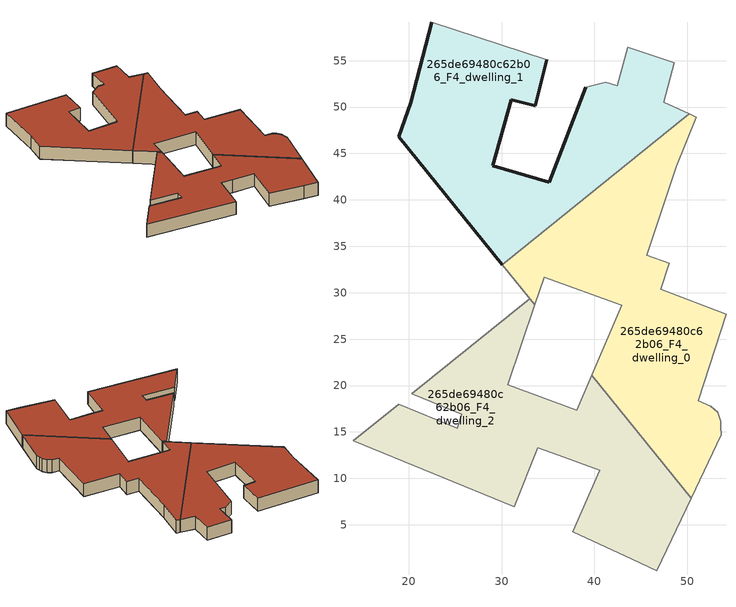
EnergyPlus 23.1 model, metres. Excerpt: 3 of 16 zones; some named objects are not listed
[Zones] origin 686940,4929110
265de69480c62b06_F4_dwelling_0
 floor to 265de69480c62b06_F3_dwelling_0 (EU_floor_Construction): 50.42,7.85 53.65,14.71 53.64,15.49 53.63,16.15 53.27,17.12 52.52,17.76 51.21,18.38 54.18,27.68 47.13,30.39 48.07,33.18 45.66,34.05 48.82,43.58 50.97,48.92 50.22,49.27 30.09,33 33.57,28.7 34.58,31.69 42.92,28.65 39.7,21.11 z12
 wall adiabatic (EU_wall_Construction): 39.7,21.11 42.92,28.65 34.58,31.69 33.57,28.7 30.09,33 / 50.22,49.27 50.97,48.92 48.82,43.58 45.66,34.05 48.07,33.18 47.13,30.39 54.18,27.68 51.21,18.38 52.52,17.76 53.27,17.12 53.63,16.15 53.64,15.49 53.65,14.71 50.42,7.85 z12:15
 wall to 265de69480c62b06_F4_dwelling_2 (EU_wall_Construction): 50.42,7.85 39.7,21.11 z12:15
 wall to 265de69480c62b06_F4_dwelling_1 (EU_wall_Construction): 30.09,33 50.22,49.27 z12:15
 roof outside (EU_roof_Construction): 50.97,48.92 48.82,43.58 45.66,34.05 48.07,33.18 47.13,30.39 54.18,27.68 51.21,18.38 52.52,17.76 53.27,17.12 53.63,16.15 53.64,15.49 53.65,14.71 50.42,7.85 39.7,21.11 42.92,28.65 34.58,31.69 33.57,28.7 30.09,33 50.22,49.27 z15
265de69480c62b06_F4_dwelling_1
 floor to 265de69480c62b06_F3_dwelling_1 (EU_floor_Construction): 50.22,49.27 47.45,50.55 48.58,54.77 43.57,56.46 42.45,52.3 41.22,52.7 39.07,52.12 35.13,41.89 29.06,43.66 31.05,50.79 33.63,50.15 34.87,55.13 22.5,59.15 20.21,50.47 18.93,46.82 30.09,33 z12
 wall outside (EU_wall_Construction): 34.87,55.13 33.63,50.15 31.05,50.79 29.06,43.66 35.13,41.89 39.07,52.12 / 30.09,33 18.93,46.82 20.21,50.47 22.5,59.15 z12:15
 wall adiabatic (EU_wall_Construction): 22.5,59.15 34.87,55.13 / 39.07,52.12 41.22,52.7 42.45,52.3 43.57,56.46 48.58,54.77 47.45,50.55 50.22,49.27 z12:15
 roof outside (EU_roof_Construction): 48.58,54.77 47.45,50.55 50.22,49.27 30.09,33 18.93,46.82 20.21,50.47 22.5,59.15 34.87,55.13 33.63,50.15 31.05,50.79 29.06,43.66 35.13,41.89 39.07,52.12 41.22,52.7 42.45,52.3 43.57,56.46 z15
265de69480c62b06_F4_dwelling_2
 floor to 265de69480c62b06_F3_dwelling_2 (EU_floor_Construction): 46.74,0.04 50.42,7.85 39.7,21.11 38.08,17.32 30.65,20.07 33.57,28.7 33.02,29.38 20.33,19.12 25.7,16.93 25.2,15.42 18.94,17.99 14.04,14.04 31.34,6.94 33.9,13.3 36.17,12.47 40.55,10.89 37.65,4.25 44.09,1.3 z12
 wall adiabatic (EU_wall_Construction): 50.42,7.85 46.74,0.04 44.09,1.3 37.65,4.25 40.55,10.89 36.17,12.47 33.9,13.3 31.34,6.94 14.04,14.04 18.94,17.99 25.2,15.42 25.7,16.93 20.33,19.12 33.02,29.38 33.57,28.7 30.65,20.07 38.08,17.32 39.7,21.11 z12:15
 roof outside (EU_roof_Construction): 39.7,21.11 50.42,7.85 46.74,0.04 44.09,1.3 37.65,4.25 40.55,10.89 36.17,12.47 33.9,13.3 31.34,6.94 14.04,14.04 18.94,17.99 25.2,15.42 25.7,16.93 20.33,19.12 33.02,29.38 33.57,28.7 30.65,20.07 38.08,17.32 z15
[Building]
EU S2 Campaign: North Axis=0; Terrain=City; Solar Distribution=FullExterior
[Site:Location]
Bologna: Latitude=44.5; Longitude=11.25; Time Zone=1; Elevation=37
[SizingPeriod:WeatherFileDays]
AnnualSizingPeriod: Begin Month=1; Begin Day of Month=1; End Month=12; End Day of Month=31; Day of Week for Start Day=Monday; Use Weather File Daylight Saving Period=No; Use Weather File Rain and Snow Indicators=No
[MATERIAL]
EU_InternalMass_Material: Roughness=MediumRough; Thickness=0.1; Conductivity=1; Density=1800; Specific Heat=900; Thermal Absorptance=0.9; Solar Absorptance=0.7; Visible Absorptance=0.7
[MATERIAL:NOMASS] Roughness=MediumRough; Thermal Absorptance=0.9; Solar Absorptance=0.7; Visible Absorptance=0.7
Name | Thermal Resistance
EU_wall_NoMass | 0.905828
EU_roof_NoMass | 0.37593
EU_floor_NoMass | 0.67114
[CONSTRUCTION]
EU_wall_Construction: EU_wall_NoMass
EU_roof_Construction: EU_roof_NoMass
EU_floor_Construction: EU_floor_NoMass
EU_InternalMass_Construction: EU_InternalMass_Material
[ZONE] Type=1; Multiplier=1; Ceiling Height=autocalculate; Floor Area=autocalculate; Part of Total Floor Area=Yes
Name | Volume
265de69480c62b06_F4_dwelling_0 | 1116.39
265de69480c62b06_F4_dwelling_1 | 1116.42
265de69480c62b06_F4_dwelling_2 | 1116.41
[INTERNALMASS] Construction=EU_InternalMass_Construction
Name | Zone or ZoneList | Surface Area
265de69480c62b06_F4_dwelling_0_EU_InternalMass | 265de69480c62b06_F4_dwelling_0 | 496.163
265de69480c62b06_F4_dwelling_1_EU_InternalMass | 265de69480c62b06_F4_dwelling_1 | 496.17
265de69480c62b06_F4_dwelling_2_EU_InternalMass | 265de69480c62b06_F4_dwelling_2 | 496.176
[OTHEREQUIPMENT] Fuel Type=Electricity; Design Level Calculation Method=Watts/Area; Power per Zone Floor Area=1; Fraction Latent=0; Fraction Radiant=0; Fraction Lost=0; Carbon Dioxide Generation Rate=0; EndUse Subcategory=EU_Step8_InternalGains
Name | Zone or ZoneList or Space or SpaceList | Schedule
EU_Step8_InternalGain_265de69480c62b06_F4_dwelling_0_f000 | 265de69480c62b06_F4_dwelling_0 | EU_Step8_GainSchedule_265de69480c62b06_F4_dwelling_0_f000
EU_Step8_InternalGain_265de69480c62b06_F4_dwelling_1_f000 | 265de69480c62b06_F4_dwelling_1 | EU_Step8_GainSchedule_265de69480c62b06_F4_dwelling_1_f000
EU_Step8_InternalGain_265de69480c62b06_F4_dwelling_2_f000 | 265de69480c62b06_F4_dwelling_2 | EU_Step8_GainSchedule_265de69480c62b06_F4_dwelling_2_f000
[ZONEVENTILATION:DESIGNFLOWRATE] Schedule=EU_AlwaysOn; Design Flow Rate Calculation Method=AirChanges/Hour; Air Changes per Hour=0.73129; Ventilation Type=Natural; Fan Pressure Rise=0; Fan Total Efficiency=1; Constant Term Coefficient=1; Temperature Term Coefficient=0; Velocity Term Coefficient=0; Velocity Squared Term Coefficient=0; Minimum Indoor Temperature=-100; Maximum Indoor Temperature=100; Delta Temperature=-100; Minimum Outdoor Temperature=-100; Maximum Outdoor Temperature=100; Maximum Wind Speed=40
Name | Zone or ZoneList or Space or SpaceList
EU_ConstantAir_265de69480c62b06_F4_dwelling_0 | 265de69480c62b06_F4_dwelling_0
EU_ConstantAir_265de69480c62b06_F4_dwelling_1 | 265de69480c62b06_F4_dwelling_1
EU_ConstantAir_265de69480c62b06_F4_dwelling_2 | 265de69480c62b06_F4_dwelling_2
[HVACTEMPLATE:ZONE:IDEALLOADSAIRSYSTEM] System Availability Schedule=EU_AlwaysOn; Maximum Heating Supply Air Temperature=50; Minimum Cooling Supply Air Temperature=13; Maximum Heating Supply Air Humidity Ratio=0.0156; Minimum Cooling Supply Air Humidity Ratio=0.0077; Heating Limit=NoLimit; Cooling Limit=NoLimit; Heating Availability Schedule=EU_AlwaysOn; Cooling Availability Schedule=EU_CoolingOff; Dehumidification Control Type=ConstantSensibleHeatRatio; Cooling Sensible Heat Ratio=0.7; Dehumidification Setpoint=60; Humidification Control Type=None; Humidification Setpoint=30; Outdoor Air Method=None; Outdoor Air Flow Rate per Person=0.00944; Outdoor Air Flow Rate per Zone Floor Area=0; Outdoor Air Flow Rate per Zone=0; Demand Controlled Ventilation Type=None; Outdoor Air Economizer Type=NoEconomizer; Heat Recovery Type=None; Sensible Heat Recovery Effectiveness=0.7; Latent Heat Recovery Effectiveness=0.65
Name | Template Thermostat
265de69480c62b06_F4_dwelling_0 | EU_HeatOnly_265de69480c62b06_F4_dwelling_0
265de69480c62b06_F4_dwelling_1 | EU_HeatOnly_265de69480c62b06_F4_dwelling_1
265de69480c62b06_F4_dwelling_2 | EU_HeatOnly_265de69480c62b06_F4_dwelling_2
[SIZING:ZONE] Zone Cooling Design Supply Air Temperature Input Method=SupplyAirTemperature; Zone Cooling Design Supply Air Temperature=13; Zone Heating Design Supply Air Temperature Input Method=SupplyAirTemperature; Zone Heating Design Supply Air Temperature=50; Zone Cooling Design Supply Air Humidity Ratio=0.008; Zone Heating Design Supply Air Humidity Ratio=0.008; Cooling Design Air Flow Method=DesignDay; Cooling Design Air Flow Rate=0; Cooling Minimum Air Flow per Zone Floor Area=0.000762; Cooling Minimum Air Flow=0; Cooling Minimum Air Flow Fraction=0.2; Heating Design Air Flow Method=DesignDay; Heating Design Air Flow Rate=0; Heating Maximum Air Flow per Zone Floor Area=0.002032; Heating Maximum Air Flow=0.141576; Heating Maximum Air Flow Fraction=0.3; Account for Dedicated Outdoor Air System=No; Dedicated Outdoor Air System Control Strategy=NeutralSupplyAir; Dedicated Outdoor Air Low Setpoint Temperature for Design=autosize; Dedicated Outdoor Air High Setpoint Temperature for Design=autosize; Zone Load Sizing Method=Sensible Load Only No Latent Load; Zone Latent Cooling Design Supply Air Humidity Ratio Input Method=HumidityRatioDifference; Zone Cooling Design Supply Air Humidity Ratio Difference=0.005; Zone Latent Heating Design Supply Air Humidity Ratio Input Method=HumidityRatioDifference; Zone Humidification Design Supply Air Humidity Ratio Difference=0.005
265de69480c62b06_F4_dwelling_0; 265de69480c62b06_F4_dwelling_1; 265de69480c62b06_F4_dwelling_2
[SCHEDULE:CONSTANT]
Name | Hourly Value
EU_AlwaysOn | 1
EU_CoolingOff | 0
[SCHEDULE:FILE] Column Number=1; Rows to Skip at Top=0; Number of Hours of Data=8760; Column Separator=Comma; Interpolate to Timestep=No; Minutes per Item=60; Adjust Schedule for Daylight Savings=Yes
Name | File
EU_Step8_GainSchedule_265de69480c62b06_F4_dwelling_0_f000 | ../../schedules/265de69480c62b06/265de69480c62b06_F4_dwelling_0_f000_gain.csv
EU_Step8_GainSchedule_265de69480c62b06_F4_dwelling_1_f000 | ../../schedules/265de69480c62b06/265de69480c62b06_F4_dwelling_1_f000_gain.csv
EU_Step8_GainSchedule_265de69480c62b06_F4_dwelling_2_f000 | ../../schedules/265de69480c62b06/265de69480c62b06_F4_dwelling_2_f000_gain.csv
